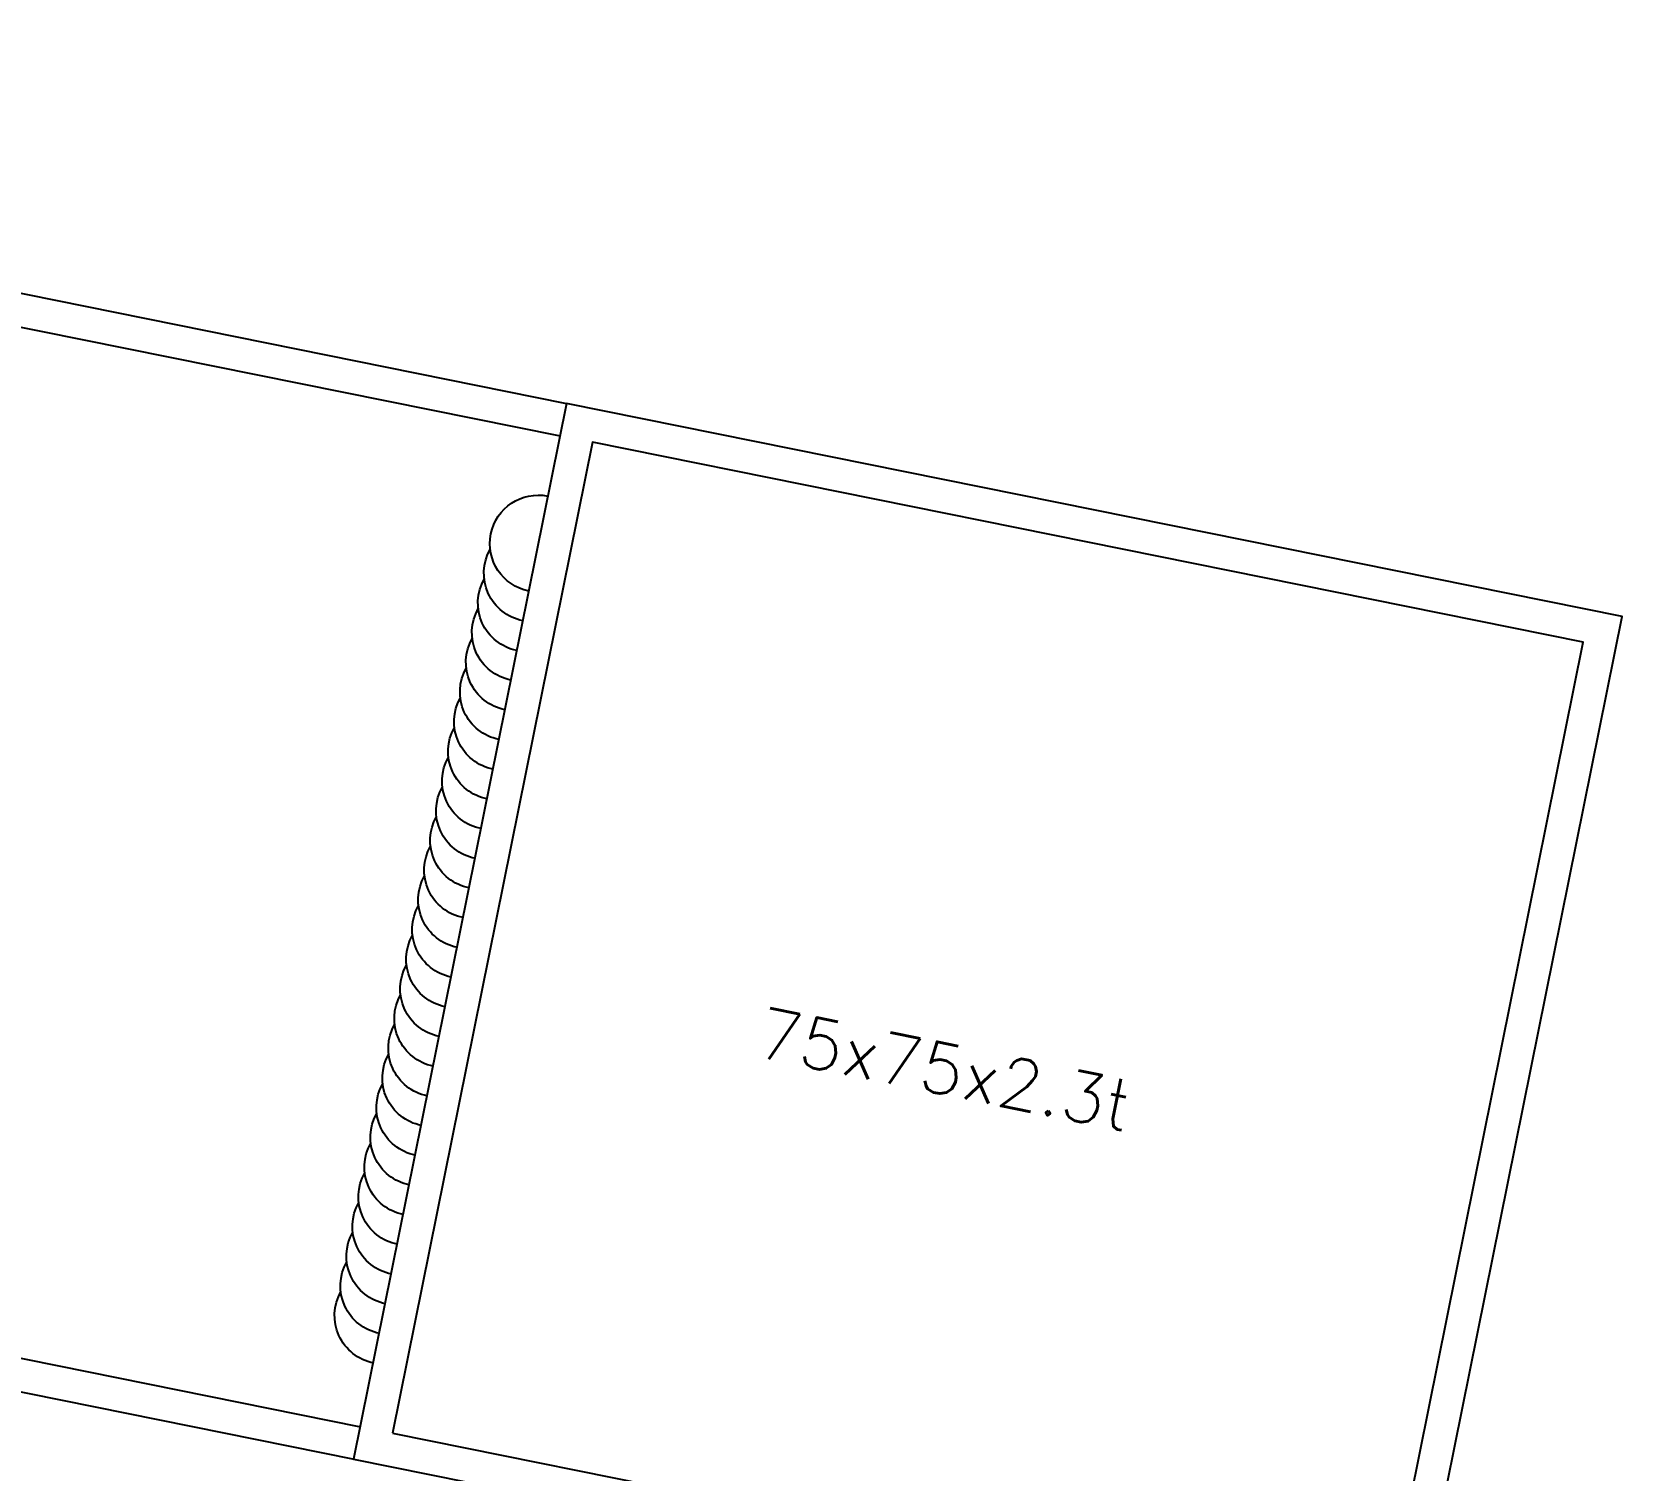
# Model space of a CAD drawing. Extents: x -3378 to 102197, y -3799 to 48702.
# Drawn here: x 85630.2 to 85740.9, y 32218.9 to 32319.1 of the extents above; entities that cross this region are included whole.
import ezdxf

# ---------------------------------------------------------------- set-up
doc = ezdxf.new("R2010")
doc.units = 0
for name, color, linetype in [('24WELD', 55, 'Continuous'), ('GM_SECT_15', 15, 'Continuous'), ('視覺模型鋁擠型暫替材質文字', 1, 'Continuous')]:
    doc.layers.add(name, color=color, linetype=linetype)
doc.layers.add('不顯示', color=254, linetype='Continuous', plot=False)
doc.styles.add('DIM', font='simplex.shx', dxfattribs={"bigfont": 'chineset.shx'})

# ---------------------------------------------------------------- blocks, each defined once
blk = doc.blocks.new('75x75x2.3t')
at = {"layer": 'GM_SECT_15'}
for points in [[(0, -75), (75, -75), (75, 0), (0, 0)], [(2.3, -72.7), (72.7, -72.7), (72.7, -2.3), (2.3, -2.3)]]:
    blk.add_lwpolyline(points, close=True, dxfattribs=at)
at = {"layer": '不顯示', "linetype": 'Continuous', "insert": (21.79, -38.48), "char_height": 3.5, "attachment_point": 1, "style": 'DIM'}
blk.add_mtext_dynamic_manual_height_columns('75x75x2.3t', width=3.4858, gutter_width=17.5, heights=[0], dxfattribs=at)
blk = doc.blocks.new('*U483')
for centre, end in [((-68.96, 2.24), 286.3529), ((-66.47, 2.15), 286.3529), ((-63.97, 2.07), 286.3529), ((-61.47, 1.99), 286.3529), ((-58.97, 1.91), 286.3529), ((-56.47, 1.83), 286.3529), ((-53.97, 1.75), 286.3529), ((-51.47, 1.67), 286.3529), ((-48.97, 1.59), 286.3529), ((-46.48, 1.51), 286.3529), ((-43.98, 1.43), 286.3529), ((-41.48, 1.34), 286.3529), ((-38.98, 1.26), 286.3529), ((-36.48, 1.18), 286.3529), ((-33.98, 1.1), 286.3529), ((-31.48, 1.02), 286.3529), ((-28.98, 0.94), 286.3529), ((-26.49, 0.86), 286.3529), ((-23.99, 0.78), 286.3529), ((-21.49, 0.7), 286.3529), ((-18.99, 0.62), 286.3529), ((-16.49, 0.53), 286.3529), ((-13.99, 0.45), 286.3529), ((-11.49, 0.37), 286.3529), ((-9, 0.29), 286.3529), ((-6.5, 0.21), 286.3529), ((-4, 0.13), 358.1431)]:
    blk.add_arc(centre, 4, 178.1431, end)

msp = doc.modelspace()

# ---------------------------------------------------------------- linework, layer by layer
at = {"layer": 'GM_SECT_15'}
for p, q in [((83876.547, 32580.334), (85653.083, 32221.942)), ((83874.247, 32578.451), (85652.628, 32219.688)), ((85614.083, 32303.974), (85667.422, 32293.214)), ((85614.083, 32301.628), (85666.967, 32290.96))]:
    msp.add_line(p, q, dxfattribs=at)

# ---------------------------------------------------------------- block references
at = {"layer": '24WELD', "xscale": -0.8437500000000008, "yscale": 0.8437500000000008, "zscale": 0.8437500000000008, "rotation": 256.7664730757547}
msp.add_blockref('*U483', (85666.124, 32286.764), dxfattribs=at)
at = {"layer": '視覺模型鋁擠型暫替材質文字', "linetype": 'Continuous', "rotation": 348.5944516515333}
msp.add_blockref('75x75x2.3t', (85667.422, 32293.214), dxfattribs=at)

doc.saveas('drawing.dxf')
